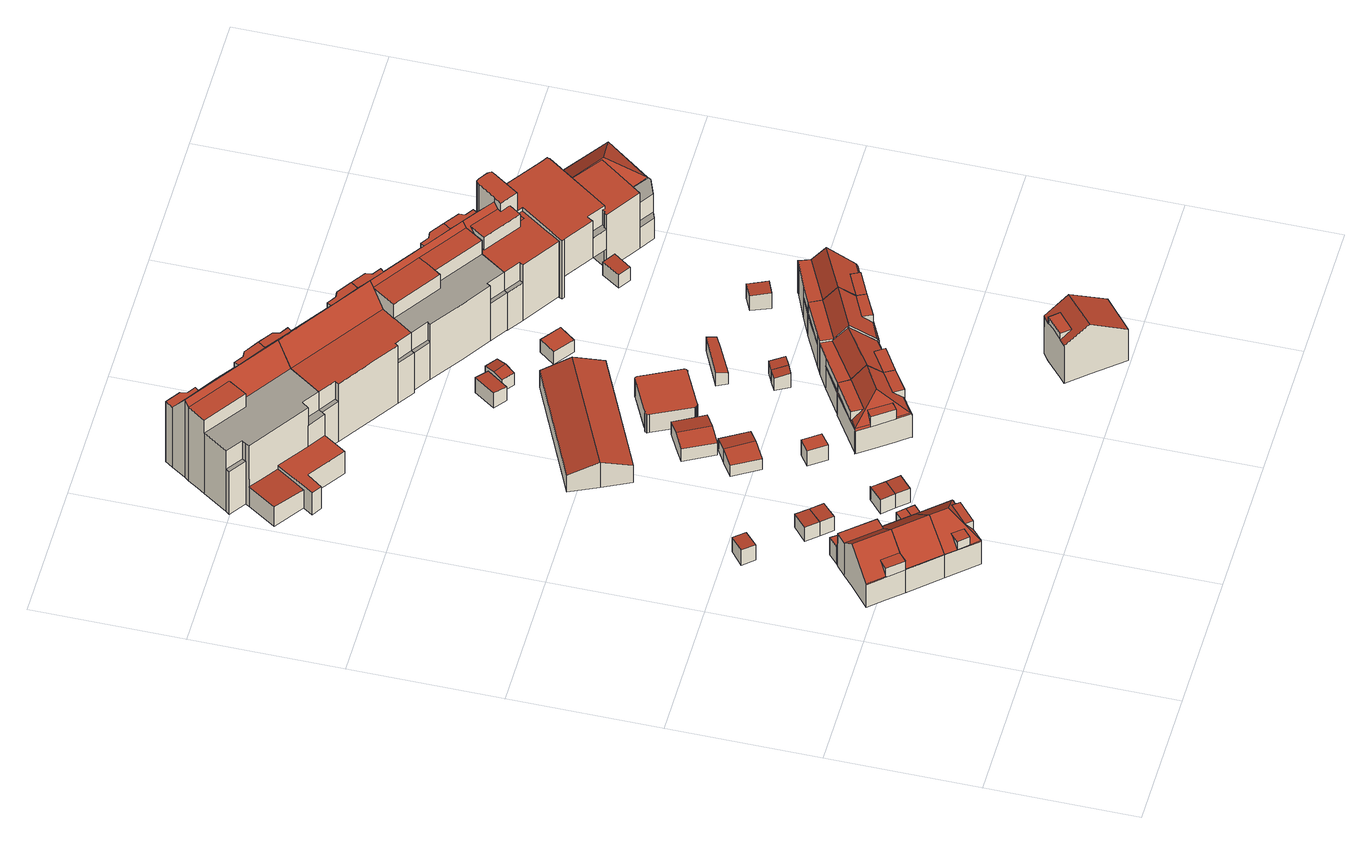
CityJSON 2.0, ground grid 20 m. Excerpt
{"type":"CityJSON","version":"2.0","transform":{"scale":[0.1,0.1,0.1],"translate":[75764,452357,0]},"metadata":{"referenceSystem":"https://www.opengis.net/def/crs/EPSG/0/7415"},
"CityObjects":{
"building1":{"type":"Building","attributes":{"Volume":264.76,"Dakoppervlakte":58.12,"Muuroppervlakte":160.35,"Vloeroppervlakte":44.89,"hoogte_Z_max_in_m_NAP":8.85,"GEB_DOEL":"woonfunctie","dateOfConstruction":"1925-01-01","measuredHeight":7.62},"geometry":[{"type":"Solid","lod":"2","boundaries":[[[[0,1,2,3,4,5,6,7,8,9,10,11,12,13,14,15,16]],[[17,18,19,20]],[[21,22,23,24]],[[25,26,27,28,29]],[[30,23,22,31,32,33]],[[18,17,34,35]],[[36,37,29,28,35,34]],[[36,38,39,37]],[[18,6,5,32,19]],[[19,32,31,20]],[[33,4,3,30]],[[3,2,23,30]],[[24,23,2,1]],[[1,0,21,24]],[[25,39,40,26]],[[38,12,11,10,40,39]],[[39,25,29,37]],[[26,40,10,9,8,28,27]],[[31,15,14,17,20]],[[4,33,32,5]],[[13,12,38,36,34,17,14]],[[16,15,31,22]],[[28,8,7,6,18,35]],[[21,0,16,22]]]],"semantics":{"surfaces":[{"type":"GroundSurface"},{"type":"RoofSurface"},{"type":"WallSurface"}],"values":[[0,1,1,1,1,1,1,1,2,2,2,2,2,2,2,2,2,2,2,2,2,2,2,2]]}}]},
"building2":{"type":"Building","attributes":{"Volume":251.32,"Dakoppervlakte":62.91,"Muuroppervlakte":142.31,"Vloeroppervlakte":44.67,"hoogte_Z_max_in_m_NAP":8.85,"GEB_DOEL":"woonfunctie","dateOfConstruction":"1925-01-01","measuredHeight":7.61},"geometry":[{"type":"Solid","lod":"2","boundaries":[[[[10,9,7,5,4,41,42,43,44,45,46,47,48]],[[49,50,35,51]],[[35,52,53,51]],[[54,53,52,40]],[[50,49,55,56,57,33]],[[56,55,58,59]],[[49,51,47,46,45,55]],[[41,57,56,42]],[[9,10,40,52,35,50,33,4,5,7]],[[40,10,48,54]],[[54,48,47,51,53]],[[59,43,42,56]],[[55,45,44,58]],[[59,58,44,43]],[[57,41,4,33]]]],"semantics":{"surfaces":[{"type":"GroundSurface"},{"type":"RoofSurface"},{"type":"WallSurface"}],"values":[[0,1,1,1,1,1,2,2,2,2,2,2,2,2,2]]}}]},
"building3":{"type":"Building","attributes":{"Volume":12.99,"Dakoppervlakte":5.06,"Muuroppervlakte":23.41,"Vloeroppervlakte":5.04,"hoogte_Z_max_in_m_NAP":3.91,"GEB_DOEL":"onbekend","dateOfConstruction":"1925-01-01","measuredHeight":2.68},"geometry":[{"type":"Solid","lod":"2","boundaries":[[[[60,61,62,63]],[[64,65,66,67]],[[63,62,65,64]],[[61,66,65,62]],[[60,67,66,61]],[[60,63,64,67]]]],"semantics":{"surfaces":[{"type":"GroundSurface"},{"type":"RoofSurface"},{"type":"WallSurface"}],"values":[[0,1,2,2,2,2]]}}]},
"building4":{"type":"Building","attributes":{"Volume":233,"Dakoppervlakte":58.05,"Muuroppervlakte":141.58,"Vloeroppervlakte":42.17,"hoogte_Z_max_in_m_NAP":8.85,"GEB_DOEL":"woonfunctie","dateOfConstruction":"1925-01-01","measuredHeight":7.61},"geometry":[{"type":"Solid","lod":"2","boundaries":[[[[44,68,69,70,71,72,73,74,48,47,46,45]],[[58,55,75,76]],[[77,78,79,80]],[[81,82,83,84]],[[85,86,87,88]],[[89,90,91,92,86,93]],[[94,90,89,84,83,85,88]],[[51,53,95,77,80,96,90,94]],[[90,96,95,53,54,91]],[[88,49,51,94]],[[75,55,49,88,87,97,98]],[[51,47,48,54,53]],[[54,48,74,91]],[[70,98,97,87,72,71]],[[70,69,75,98]],[[55,45,46,47,51,49]],[[75,69,68,76]],[[76,68,44,58]],[[55,58,44,45]],[[78,77,95]],[[78,95,96,79]],[[96,80,79]],[[82,81,93,86]],[[91,74,92]],[[86,92,74,73,72,87]],[[81,84,89,93]],[[83,82,86,85]]]],"semantics":{"surfaces":[{"type":"GroundSurface"},{"type":"RoofSurface"},{"type":"WallSurface"}],"values":[[0,1,1,1,1,1,1,1,1,1,1,2,2,2,2,2,2,2,2,2,2,2,2,2,2,2,2]]}}]},
"building5":{"type":"Building","attributes":{"Volume":12.87,"Dakoppervlakte":5.4,"Muuroppervlakte":22.43,"Vloeroppervlakte":5.38,"hoogte_Z_max_in_m_NAP":3.91,"GEB_DOEL":"onbekend","dateOfConstruction":"1925-01-01","measuredHeight":2.5},"geometry":[{"type":"Solid","lod":"2","boundaries":[[[[99,100,101,102]],[[103,104,105,106]],[[104,103,102,101]],[[100,105,104,101]],[[105,100,99,106]],[[99,102,103,106]]]],"semantics":{"surfaces":[{"type":"GroundSurface"},{"type":"RoofSurface"},{"type":"WallSurface"}],"values":[[0,1,2,2,2,2]]}}]},
"building6":{"type":"Building","attributes":{"Volume":12.84,"Dakoppervlakte":5.4,"Muuroppervlakte":22.38,"Vloeroppervlakte":5.39,"hoogte_Z_max_in_m_NAP":3.91,"GEB_DOEL":"onbekend","dateOfConstruction":"1925-01-01","measuredHeight":2.5},"geometry":[{"type":"Solid","lod":"2","boundaries":[[[[99,102,107,108]],[[106,109,110,103]],[[99,108,109,106]],[[108,107,110,109]],[[102,103,110,107]],[[99,106,103,102]]]],"semantics":{"surfaces":[{"type":"GroundSurface"},{"type":"RoofSurface"},{"type":"WallSurface"}],"values":[[0,1,2,2,2,2]]}}]},
"building7":{"type":"Building","attributes":{"Volume":13.18,"Dakoppervlakte":5.41,"Muuroppervlakte":22.87,"Vloeroppervlakte":5.39,"hoogte_Z_max_in_m_NAP":3.91,"GEB_DOEL":"onbekend","dateOfConstruction":"1925-01-01","measuredHeight":2.55},"geometry":[{"type":"Solid","lod":"2","boundaries":[[[[111,112,113,114,115]],[[116,117,118,119,120]],[[118,117,116,114,113,112]],[[111,119,118,112]],[[119,111,115,120]],[[114,116,120,115]]]],"semantics":{"surfaces":[{"type":"GroundSurface"},{"type":"RoofSurface"},{"type":"WallSurface"}],"values":[[0,1,2,2,2,2]]}}]},
"building8":{"type":"Building","attributes":{"Volume":13.19,"Dakoppervlakte":5.41,"Muuroppervlakte":22.89,"Vloeroppervlakte":5.39,"hoogte_Z_max_in_m_NAP":3.91,"GEB_DOEL":"onbekend","dateOfConstruction":"1925-01-01","measuredHeight":2.55},"geometry":[{"type":"Solid","lod":"2","boundaries":[[[[115,114,121,122]],[[123,116,120,124]],[[115,122,124,120]],[[122,121,123,124]],[[114,116,123,121]],[[115,120,116,114]]]],"semantics":{"surfaces":[{"type":"GroundSurface"},{"type":"RoofSurface"},{"type":"WallSurface"}],"values":[[0,1,2,2,2,2]]}}]},
"building9":{"type":"Building","attributes":{"Volume":43.26,"Dakoppervlakte":19.41,"Muuroppervlakte":37.76,"Vloeroppervlakte":18.95,"hoogte_Z_max_in_m_NAP":4.2,"GEB_DOEL":"onbekend","dateOfConstruction":"1925-01-01","measuredHeight":2.55},"geometry":[{"type":"Solid","lod":"2","boundaries":[[[[125,126,127,128,129,130]],[[131,132,133,134]],[[135,136,133,132]],[[129,128,131,134]],[[126,125,136,135]],[[130,133,136,125]],[[127,126,135,132,131,128]],[[129,134,133,130]]]],"semantics":{"surfaces":[{"type":"GroundSurface"},{"type":"RoofSurface"},{"type":"WallSurface"}],"values":[[0,1,1,2,2,2,2,2]]}}]},
"building10":{"type":"Building","attributes":{"Volume":13.91,"Dakoppervlakte":5.26,"Muuroppervlakte":24.53,"Vloeroppervlakte":5.26,"hoogte_Z_max_in_m_NAP":4.11,"GEB_DOEL":"onbekend","dateOfConstruction":"1925-01-01","measuredHeight":2.67},"geometry":[{"type":"Solid","lod":"2","boundaries":[[[[137,138,139,140]],[[141,142,143,144]],[[140,142,141,137]],[[140,139,143,142]],[[138,144,143,139]],[[138,137,141,144]]]],"semantics":{"surfaces":[{"type":"GroundSurface"},{"type":"RoofSurface"},{"type":"WallSurface"}],"values":[[0,1,2,2,2,2]]}}]},
"building11":{"type":"Building","attributes":{"Volume":2237.04,"Dakoppervlakte":188.25,"Muuroppervlakte":678.16,"Vloeroppervlakte":230.12,"hoogte_Z_max_in_m_NAP":14.93,"GEB_DOEL":"woonfunctie","dateOfConstruction":"1925-01-01","measuredHeight":13.97},"geometry":[{"type":"Solid","lod":"2","boundaries":[[[[145,146,147,148,149,150,151,152,153,154,155,156,157,158,159,160,161,162,163,164,165,166,167,168,169,170,171,172,173,174]],[[175,176,177,178]],[[179,180,181,182,183]],[[184,185,186,187,188,189,190,191,192,193,194]],[[195,196,197,198]],[[199,200,201,202,203,204]],[[205,206,207,208,209,210,211,212]],[[213,214,215,216]],[[217,218,219,220,221,222]],[[222,221,223,224,225,203,202,226,227]],[[226,195,198,188,187,227]],[[177,148,147,178]],[[178,147,146,175]],[[189,197,196,190]],[[198,197,189,188]],[[150,149,190,196,195,151]],[[204,225,157,156,199]],[[156,155,200,199]],[[200,155,154,201]],[[153,202,201,154]],[[164,227,187,165]],[[151,195,226,152]],[[187,186,181,166,165]],[[149,148,177,191,190]],[[193,175,146,145,214,194]],[[172,171,212,211]],[[169,206,205,170]],[[207,206,169,168]],[[145,174,215,214]],[[216,215,174,173]],[[173,172,211,210,209,213,216]],[[180,179,207,168,167]],[[167,166,181,180]],[[207,179,183,208]],[[194,214,213,209,208,183,184]],[[184,183,182,185]],[[186,185,182,181]],[[223,221,220]],[[163,162,228,217,222]],[[162,161,218,217,228]],[[163,222,227,164]],[[152,226,202,153]],[[157,225,224,223,159,158]],[[160,229,219,218,161]],[[159,223,220,219,229,160]],[[204,203,225]],[[176,192,191,177]],[[192,176,175,193]],[[212,171,170,205]]]],"semantics":{"surfaces":[{"type":"GroundSurface"},{"type":"OuterFloorSurface"},{"type":"RoofSurface"},{"type":"WallSurface"}],"values":[[0,1,1,1,2,2,2,2,2,2,2,3,3,3,3,3,3,3,3,3,3,3,3,3,3,3,3,3,3,3,3,3,3,3,3,3,3,3,3,3,3,3,3,3,3,3,3,3,3]]}}]},
"building12":{"type":"Building","attributes":{"Volume":54.34,"Dakoppervlakte":22.23,"Muuroppervlakte":43.99,"Vloeroppervlakte":21.36,"hoogte_Z_max_in_m_NAP":4.68,"GEB_DOEL":"onbekend","dateOfConstruction":"1925-01-01","measuredHeight":2.88},"geometry":[{"type":"Solid","lod":"2","boundaries":[[[[230,231,232,233,234,235]],[[236,237,238,239]],[[236,239,240,241]],[[241,240,230,235]],[[238,237,233,232]],[[231,239,238,232]],[[234,233,237,236,241,235]],[[231,230,240,239]]]],"semantics":{"surfaces":[{"type":"GroundSurface"},{"type":"RoofSurface"},{"type":"WallSurface"}],"values":[[0,1,1,2,2,2,2,2]]}}]},
"building13":{"type":"Building","attributes":{"Volume":557.13,"Dakoppervlakte":157.62,"Muuroppervlakte":169.24,"Vloeroppervlakte":147.29,"hoogte_Z_max_in_m_NAP":6.64,"GEB_DOEL":"bijeenkomstfunctie","dateOfConstruction":"1925-01-01","measuredHeight":4.57},"geometry":[{"type":"Solid","lod":"2","boundaries":[[[[242,243,244,245,246,247]],[[248,249,250,251]],[[251,250,252,253]],[[247,246,249,248]],[[244,243,253,252]],[[242,251,253,243]],[[249,246,245,244,252,250]],[[242,247,248,251]]]],"semantics":{"surfaces":[{"type":"GroundSurface"},{"type":"RoofSurface"},{"type":"WallSurface"}],"values":[[0,1,1,2,2,2,2,2]]}}]},
"building14":{"type":"Building","attributes":{"Volume":294.1,"Dakoppervlakte":65.39,"Muuroppervlakte":152.64,"Vloeroppervlakte":49.38,"hoogte_Z_max_in_m_NAP":9.13,"GEB_DOEL":"woonfunctie","dateOfConstruction":"1925-01-01","measuredHeight":7.68},"geometry":[{"type":"Solid","lod":"2","boundaries":[[[[254,255,256,257,258,259,260,261,262,263,264,265]],[[266,267,268,269]],[[270,271,272,273]],[[274,275,276,277]],[[278,279,275,274,280,281]],[[279,278,282,283,272,271]],[[284,282,285,286]],[[283,282,284,287,288,289,290]],[[268,285,282,278,281,291,269]],[[292,293,281,280,294,295]],[[296,291,281,293,297]],[[259,258,297,293]],[[254,265,288,287]],[[288,265,264,263,262,261,260,292,295,298,275,279,271,299,289]],[[259,293,292,260]],[[266,296,286,267]],[[258,257,256,255,254,287,284,286,296,297]],[[286,285,268,267]],[[299,271,270,289]],[[273,272,283,290]],[[270,273,290,289]],[[295,276,275,298]],[[280,274,277,294]],[[277,276,295,294]],[[266,269,291,296]]]],"semantics":{"surfaces":[{"type":"GroundSurface"},{"type":"RoofSurface"},{"type":"WallSurface"}],"values":[[0,1,1,1,1,1,1,1,1,1,1,2,2,2,2,2,2,2,2,2,2,2,2,2,2]]}}]},
"building15":{"type":"Building","attributes":{"Volume":137.24,"Dakoppervlakte":42.52,"Muuroppervlakte":82.1,"Vloeroppervlakte":42.52,"hoogte_Z_max_in_m_NAP":5.25,"GEB_DOEL":"overige gebruiksfunctie","dateOfConstruction":"2013-01-01","measuredHeight":3.23},"geometry":[{"type":"Solid","lod":"2","boundaries":[[[[300,301,302,303,304,305,306,307,308,309,310,311,312,313,314,315,316,317,318,319,320,321,322,323,324,325,326,327]],[[328,329,330,331,332,333,334,335,336,337,338,339,340,341,342,343,344,345,346,347,348,349,350,351,352,353,354,355]],[[309,308,354,353]],[[307,355,354,308]],[[328,355,307,306]],[[306,305,329,328]],[[330,329,305,304]],[[331,330,304,303]],[[333,332,331,303,302,301]],[[334,333,301,300]],[[327,326,336,335]],[[326,325,337,336]],[[325,324,338,337]],[[324,323,339,338]],[[323,322,340,339]],[[322,321,341,340]],[[342,341,321,320]],[[320,319,343,342]],[[344,343,319,318]],[[345,344,318,317]],[[345,317,316,315,347,346]],[[348,347,315,314]],[[313,349,348,314]],[[349,313,312,350]],[[311,351,350,312]],[[311,310,352,351]],[[353,352,310,309]],[[300,327,335,334]]]],"semantics":{"surfaces":[{"type":"GroundSurface"},{"type":"RoofSurface"},{"type":"WallSurface"}],"values":[[0,1,2,2,2,2,2,2,2,2,2,2,2,2,2,2,2,2,2,2,2,2,2,2,2,2,2,2]]}}]},
"building16":{"type":"Building","attributes":{"Volume":302.06,"Dakoppervlakte":63.61,"Muuroppervlakte":159.78,"Vloeroppervlakte":50.07,"hoogte_Z_max_in_m_NAP":9.13,"GEB_DOEL":"woonfunctie","dateOfConstruction":"1925-01-01","measuredHeight":7.55},"geometry":[{"type":"Solid","lod":"2","boundaries":[[[[356,357,358,359,360,361,362,363,364,365,366,367,368,369]],[[370,371,271,270]],[[276,275,372,373,374]],[[375,372,275,279]],[[375,279,271,371,376,377]],[[376,378,289,288,379,377]],[[380,292,295]],[[369,368,379,288]],[[270,271,299,289]],[[298,295,292,361,360,359,358,357,356,369,288,289,299,271,279,275]],[[376,371,370,378]],[[372,381,373]],[[373,381,364,363,362,380,374]],[[298,275,276,295]],[[292,380,362,361]],[[367,366,365,364,381,372,375,377,379,368]],[[276,374,380,295]],[[289,378,370,270]]]],"semantics":{"surfaces":[{"type":"GroundSurface"},{"type":"RoofSurface"},{"type":"WallSurface"}],"values":[[0,1,1,1,1,1,1,2,2,2,2,2,2,2,2,2,2,2]]}}]},
"building17":{"type":"Building","attributes":{"Volume":17.96,"Dakoppervlakte":7.08,"Muuroppervlakte":28.02,"Vloeroppervlakte":12.05,"hoogte_Z_max_in_m_NAP":4.51,"GEB_DOEL":"onbekend","dateOfConstruction":"1925-01-01","measuredHeight":2.74},"geometry":[{"type":"Solid","lod":"2","boundaries":[[[[382,383,384,385]],[[386,387,388,389]],[[382,385,387,386]],[[385,384,388,387]],[[383,389,388,384]],[[383,382,386,389]]]],"semantics":{"surfaces":[{"type":"GroundSurface"},{"type":"RoofSurface"},{"type":"WallSurface"}],"values":[[0,1,2,2,2,2]]}}]},
"building18":{"type":"Building","attributes":{"Volume":7.11,"Dakoppervlakte":3.01,"Muuroppervlakte":16.81,"Vloeroppervlakte":2.98,"hoogte_Z_max_in_m_NAP":4.28,"GEB_DOEL":"onbekend","dateOfConstruction":"1925-01-01","measuredHeight":2.51},"geometry":[{"type":"Solid","lod":"2","boundaries":[[[[390,391,392,393]],[[394,395,396,397]],[[390,393,395,394]],[[396,395,393,392]],[[391,397,396,392]],[[397,391,390,394]]]],"semantics":{"surfaces":[{"type":"GroundSurface"},{"type":"RoofSurface"},{"type":"WallSurface"}],"values":[[0,1,2,2,2,2]]}}]},
"building19":{"type":"Building","attributes":{"Volume":1835.1,"Dakoppervlakte":217.33,"Muuroppervlakte":561.32,"Vloeroppervlakte":169.09,"hoogte_Z_max_in_m_NAP":14.93,"GEB_DOEL":"woonfunctie","dateOfConstruction":"1925-01-01","measuredHeight":13.43},"geometry":[{"type":"Solid","lod":"2","boundaries":[[[[398,399,400,401,402,403,404,405,406,407,408,409,410,411,412,413,414,415,416,417,418,419]],[[420,421,422,423]],[[181,180,424,425]],[[426,427,428,429,430,431]],[[217,222,432,433,434,435]],[[429,428,436,437,432,222,227,438]],[[439,440,441,442,443,187,186,444,445,446]],[[227,187,443,438]],[[187,227,406,405,404,181,186]],[[424,402,401,400,399,423,440,439,446,445]],[[421,419,418,417,416,415,447,429,438,443,442]],[[448,413,412,411,410,449,437,436]],[[227,222,228,408,407,406]],[[399,398,420,423]],[[421,420,398,419]],[[421,442,441,422]],[[404,403,180,181]],[[403,402,424,180]],[[444,186,181,425]],[[444,425,424,445]],[[429,447,430]],[[415,414,450,431,430,447]],[[413,448,426,431,450,414]],[[436,427,426,448]],[[427,436,428]],[[434,433,437,449]],[[217,228,222]],[[432,437,433]],[[434,449,410,409,451,435]],[[408,228,217,435,451,409]],[[440,423,422,441]]]],"semantics":{"surfaces":[{"type":"GroundSurface"},{"type":"OuterFloorSurface"},{"type":"RoofSurface"},{"type":"WallSurface"}],"values":[[0,1,1,2,2,2,2,2,3,3,3,3,3,3,3,3,3,3,3,3,3,3,3,3,3,3,3,3,3,3,3]]}}]},
"building20":{"type":"Building","attributes":{"Volume":7.25,"Dakoppervlakte":3.24,"Muuroppervlakte":16.43,"Vloeroppervlakte":3.21,"hoogte_Z_max_in_m_NAP":4.28,"GEB_DOEL":"onbekend","dateOfConstruction":"1925-01-01","measuredHeight":2.39},"geometry":[{"type":"Solid","lod":"2","boundaries":[[[[452,453,454,455]],[[456,394,397,457]],[[394,454,453,397]],[[457,397,453,452]],[[457,452,455,456]],[[454,394,456,455]]]],"semantics":{"surfaces":[{"type":"GroundSurface"},{"type":"RoofSurface"},{"type":"WallSurface"}],"values":[[0,1,2,2,2,2]]}}]},
"building21":{"type":"Building","attributes":{"Volume":13.49,"Dakoppervlakte":6.02,"Muuroppervlakte":22.44,"Vloeroppervlakte":5.9,"hoogte_Z_max_in_m_NAP":4.47,"GEB_DOEL":"onbekend","dateOfConstruction":"1925-01-01","measuredHeight":2.44},"geometry":[{"type":"Solid","lod":"2","boundaries":[[[[458,459,460,461,462,463]],[[464,465,466,467]],[[468,467,466,469]],[[468,469,459,458]],[[462,461,465,464]],[[460,466,465,461]],[[464,467,468,458,463,462]],[[460,459,469,466]]]],"semantics":{"surfaces":[{"type":"GroundSurface"},{"type":"RoofSurface"},{"type":"WallSurface"}],"values":[[0,1,1,2,2,2,2,2]]}}]},
"building22":{"type":"Building","attributes":{"Volume":20.03,"Dakoppervlakte":9.29,"Muuroppervlakte":33.22,"Vloeroppervlakte":12.84,"hoogte_Z_max_in_m_NAP":4.21,"GEB_DOEL":"onbekend","dateOfConstruction":"1925-01-01","measuredHeight":2.43},"geometry":[{"type":"Solid","lod":"2","boundaries":[[[[470,471,472,473,474]],[[475,476,477,478,479]],[[471,470,477,476]],[[470,474,478,477]],[[479,478,474,473]],[[472,475,479,473]],[[475,472,471,476]]]],"semantics":{"surfaces":[{"type":"GroundSurface"},{"type":"RoofSurface"},{"type":"WallSurface"}],"values":[[0,1,2,2,2,2,2]]}}]},
"building23":{"type":"Building","attributes":{"Volume":363.7,"Dakoppervlakte":56.95,"Muuroppervlakte":202.07,"Vloeroppervlakte":48.58,"hoogte_Z_max_in_m_NAP":10.34,"GEB_DOEL":"woonfunctie","dateOfConstruction":"1982-01-01","measuredHeight":8.91},"geometry":[{"type":"Solid","lod":"2","boundaries":[[[[480,481,482,483,484,485,486,487,488]],[[489,490,491,492]],[[493,494,495,491,490,496,497,498,499]],[[498,500,501,499]],[[494,493,484,483,482,481,480,497,496,502,495]],[[501,500,487,486]],[[500,498,497,480,488,487]],[[485,484,493,499,501,486]],[[489,496,490]],[[492,491,495]],[[492,495,502,496,489]]]],"semantics":{"surfaces":[{"type":"GroundSurface"},{"type":"RoofSurface"},{"type":"WallSurface"}],"values":[[0,1,1,1,2,2,2,2,2,2,2]]}}]},
"building24":{"type":"Building","attributes":{"Volume":303.3,"Dakoppervlakte":62.84,"Muuroppervlakte":161.65,"Vloeroppervlakte":49.15,"hoogte_Z_max_in_m_NAP":9.37,"GEB_DOEL":"woonfunctie","dateOfConstruction":"1925-01-01","measuredHeight":7.7},"geometry":[{"type":"Solid","lod":"2","boundaries":[[[[503,504,505,506,507,508,509,510,511,512,513,514,515,516]],[[517,518,519]],[[520,521,522,523]],[[524,522,521,525,526,527]],[[527,528,529,530,524]],[[531,532,526,525]],[[532,531,533,534,535,536]],[[528,527,526,510,509,508]],[[528,508,507,529]],[[514,513,535,534,518]],[[510,526,532,536,512,511]],[[516,515,517,519]],[[514,518,517,515]],[[534,533,519,518]],[[520,530,521]],[[521,530,529,507,506,505,504,503,516,519,533,531,525]],[[522,524,523]],[[524,530,520,523]],[[535,513,512,536]]]],"semantics":{"surfaces":[{"type":"GroundSurface"},{"type":"RoofSurface"},{"type":"WallSurface"}],"values":[[0,1,1,1,1,1,1,2,2,2,2,2,2,2,2,2,2,2,2]]}}]},
"building25":{"type":"Building","attributes":{"Volume":18.78,"Dakoppervlakte":8.38,"Muuroppervlakte":26.08,"Vloeroppervlakte":8.38,"hoogte_Z_max_in_m_NAP":4.09,"GEB_DOEL":"onbekend","dateOfConstruction":"1925-01-01","measuredHeight":2.24},"geometry":[{"type":"Solid","lod":"2","boundaries":[[[[537,538,539,540]],[[541,542,543,544]],[[542,541,540,539]],[[539,538,543,542]],[[537,544,543,538]],[[537,540,541,544]]]],"semantics":{"surfaces":[{"type":"GroundSurface"},{"type":"RoofSurface"},{"type":"WallSurface"}],"values":[[0,1,2,2,2,2]]}}]},
"building26":{"type":"Building","attributes":{"Volume":1851.82,"Dakoppervlakte":138.85,"Muuroppervlakte":589.18,"Vloeroppervlakte":169.55,"hoogte_Z_max_in_m_NAP":14.93,"GEB_DOEL":"winkelfunctie,woonfunctie - woonfunctie","dateOfConstruction":"1925-01-01","measuredHeight":12.97},"geometry":[{"type":"Solid","lod":"2","boundaries":[[[[545,546,547,548,549,550,551,552,553,554,555,556,557,558,559,560,561,562,563,564,565,566,567]],[[568,569,570,571,572,573,574,442,575,576,577]],[[578,579,421,420]],[[580,581,582,583]],[[584,585,586,587,430,429]],[[588,589,590,591,592,593]],[[429,438,594,590,589,595,596,584]],[[597,598,599,600]],[[594,438,601,597,600]],[[602,597,601,603]],[[438,566,565,601]],[[600,599,571,556,555,554,553,552,604,590,594]],[[605,586,585,596]],[[586,605,547,546,606,587]],[[545,447,430,587,606,546]],[[429,430,447]],[[438,429,447,545,567,566]],[[584,596,585]],[[590,604,591]],[[591,604,552,551,607,592]],[[588,593,608,595]],[[548,547,605,596,595,608,550,549]],[[595,589,588]],[[563,421,442,574,564]],[[576,578,561,560,559,581,568,577]],[[571,570,583,557,556]],[[563,562,420,421]],[[562,561,578,420]],[[579,575,442,421]],[[575,579,578,576]],[[581,559,558,582]],[[557,583,582,558]],[[568,581,580,569]],[[570,569,580,583]],[[603,601,565,564,574]],[[573,602,603,574]],[[571,599,598,572]],[[602,573,572,598,597]],[[593,592,607,551,550,608]]]],"semantics":{"surfaces":[{"type":"GroundSurface"},{"type":"OuterFloorSurface"},{"type":"RoofSurface"},{"type":"WallSurface"}],"values":[[0,1,1,1,2,2,2,2,2,2,3,3,3,3,3,3,3,3,3,3,3,3,3,3,3,3,3,3,3,3,3,3,3,3,3,3,3,3,3]]}}]},
"building27":{"type":"Building","attributes":{"Volume":305.11,"Dakoppervlakte":63.74,"Muuroppervlakte":161.07,"Vloeroppervlakte":50,"hoogte_Z_max_in_m_NAP":9.37,"GEB_DOEL":"woonfunctie","dateOfConstruction":"1925-01-01","measuredHeight":7.61},"geometry":[{"type":"Solid","lod":"2","boundaries":[[[[609,610,611,612,613,614,615,616,617,618,619,620,621,622]],[[517,519,623]],[[521,520,624,625]],[[525,521,625,626,627,628]],[[530,529,629,627,626]],[[525,628,630,531]],[[630,631,632,633,533,531]],[[611,631,630,628,613,612]],[[611,610,632,631]],[[632,610,609,623,633]],[[628,627,629,615,614,613]],[[622,517,623,609]],[[517,622,621,519]],[[519,533,633,623]],[[521,530,520]],[[531,533,519,621,620,619,618,617,616,529,530,521,525]],[[626,625,624]],[[624,520,530,626]],[[529,616,615,629]]]],"semantics":{"surfaces":[{"type":"GroundSurface"},{"type":"RoofSurface"},{"type":"WallSurface"}],"values":[[0,1,1,1,1,1,1,2,2,2,2,2,2,2,2,2,2,2,2]]}}]},
"building28":{"type":"Building","attributes":{"Volume":15.2,"Dakoppervlakte":5.77,"Muuroppervlakte":25.55,"Vloeroppervlakte":5.76,"hoogte_Z_max_in_m_NAP":4.65,"GEB_DOEL":"onbekend","dateOfConstruction":"1925-01-01","measuredHeight":2.74},"geometry":[{"type":"Solid","lod":"2","boundaries":[[[[634,635,636,637,638]],[[639,640,641,642,643]],[[641,637,636,642]],[[643,642,636,635]],[[635,634,639,643]],[[639,634,638,637,641,640]]]],"semantics":{"surfaces":[{"type":"GroundSurface"},{"type":"RoofSurface"},{"type":"WallSurface"}],"values":[[0,1,2,2,2,2]]}}]},
"building29":{"type":"Building","attributes":{"Volume":12.83,"Dakoppervlakte":5.54,"Muuroppervlakte":22.28,"Vloeroppervlakte":5.54,"hoogte_Z_max_in_m_NAP":4.18,"GEB_DOEL":"onbekend","dateOfConstruction":"1925-01-01","measuredHeight":2.34},"geometry":[{"type":"Solid","lod":"2","boundaries":[[[[644,645,646,647]],[[648,649,650,651]],[[647,646,649,648]],[[650,649,646,645]],[[644,651,650,645]],[[644,647,648,651]]]],"semantics":{"surfaces":[{"type":"GroundSurface"},{"type":"RoofSurface"},{"type":"WallSurface"}],"values":[[0,1,2,2,2,2]]}}]},
"building30":{"type":"Building","attributes":{"Volume":2541.68,"Dakoppervlakte":313.39,"Muuroppervlakte":812.77,"Vloeroppervlakte":206.39,"hoogte_Z_max_in_m_NAP":15.66,"GEB_DOEL":"winkelfunctie - woonfunctie","dateOfConstruction":"1925-01-01","measuredHeight":13.78},"geometry":[{"type":"Solid","lod":"2","boundaries":[[[[652,653,654,655,656,657,658,659,660,661,662,663,664,665,666,667,668,669,670,671,672,673,674,675,676,677]],[[678,679,680,681,682,683,684,685,686,687,688,689,690,691,692,693,694,695,696,697,698,699,700,701]],[[702,703,704,705,706,707,708,709,710,711,712,713,714,715,716,717,718,719,720]],[[721,722,723,724,725,726]],[[727,728,729,730,731,732]],[[733,734,735,736]],[[583,582,737,738]],[[739,740,741,742,743,744,745,746,747,748,749,750,751,752,753,754]],[[755,756,757,758,759,760,761,762]],[[757,763,764,765,766,758]],[[767,766,765,768]],[[764,731,769,770,768]],[[764,768,765]],[[771,772,591,590,773,774]],[[594,775,776,777,773,590]],[[775,594,778,779,780,781]],[[782,783,784,785,781,780]],[[786,787,788,789,790,791,792,793,794,795]],[[796,797,798,799]],[[800,797,796,801]],[[802,803,804,801,796,799,805,806,779,778,571,570,807]],[[717,740,739,718]],[[667,666,741,740,717]],[[741,666,665,742]],[[801,804,744,743,800]],[[745,744,804,803,808,672,671,746]],[[747,746,671,670,714]],[[714,713,721,748,747]],[[753,752,767,695,694]],[[753,694,693,754]],[[739,754,693,692,718]],[[755,722,712,679,678,733,756]],[[712,722,721,713]],[[761,760,725,724]],[[761,724,723,762]],[[762,723,722,755]],[[695,767,768,696]],[[769,698,697,770]],[[768,770,697,696]],[[700,699,729,728,735]],[[699,698,769,730,729]],[[733,678,701,734]],[[735,734,701,700]],[[727,736,735,728]],[[764,763,732,731]],[[730,769,731]],[[757,756,733,736,727,732,763]],[[748,721,726,749]],[[749,726,725,760,759,751,750]],[[751,759,758,766,767,752]],[[673,803,802,737,674]],[[673,672,808,803]],[[676,675,582,583]],[[675,674,737,582]],[[807,570,583,738]],[[807,738,737,802]],[[655,654,653,594,590,604]],[[809,771,774,777]],[[771,809,657,656,810,772]],[[591,772,810,656,655,604]],[[590,591,604]],[[776,659,658,657,809,777]],[[774,773,777]],[[792,664,663,793]],[[663,662,794,793]],[[662,661,795,794]],[[795,661,660,786]],[[787,786,660,659,776]],[[665,664,792,791,742]],[[798,797,800,743,790,789,785,784]],[[787,776,775,788]],[[785,789,788,775,781]],[[652,677,676,583,570,571,778]],[[783,782,806,805]],[[798,784,783,805,799]],[[780,779,806,782]],[[791,790,743,742]],[[719,718,692,691]],[[717,716,668,667]],[[669,668,716,715]],[[715,714,670,669]],[[680,679,712,711]],[[711,710,681,680]],[[710,709,682,681]],[[683,682,709,708]],[[708,707,684,683]],[[707,706,685,684]],[[706,705,686,685]],[[687,686,705,704]],[[704,703,688,687]],[[703,702,689,688]],[[702,720,690,689]],[[719,691,690,720]],[[594,653,652,778]]]],"semantics":{"surfaces":[{"type":"GroundSurface"},{"type":"OuterCeilingSurface"},{"type":"OuterFloorSurface"},{"type":"RoofSurface"},{"type":"WallSurface"}],"values":[[0,0,1,2,2,2,2,3,3,3,3,3,3,3,3,3,3,3,3,3,3,4,4,4,4,4,4,4,4,4,4,4,4,4,4,4,4,4,4,4,4,4,4,4,4,4,4,4,4,4,4,4,4,4,4,4,4,4,4,4,4,4,4,4,4,4,4,4,4,4,4,4,4,4,4,4,4,4,4,4,4,4,4,4,4,4,4,4,4,4,4,4,4,4]]}}]}
},
"vertices":[
[129,276,12],[137,266,12],[124,255,12],[123,254,12],[151,223,12],[148,221,12],[135,210,12],[119,196,12],[102,181,12],[91,171,12],[90,171,12],[73,191,12],[55,211,12],[84,236,12],[100,250,12],[113,262,12],[116,264,12],[100,250,70],[135,210,70],[148,221,70],[113,262,70],[129,276,42],[116,264,42],[124,255,42],[137,266,42],[73,191,68],[90,171,68],[91,171,68],[102,181,68],[85,201,68],[123,254,45],[113,262,53],[148,221,53],[151,223,45],[84,236,88],[119,196,88],[55,211,54],[73,191,54],[55,211,52],[73,191,52],[90,171,53],
[176,194,12],[177,195,12],[190,208,12],[199,198,12],[185,185,12],[182,182,12],[154,157,12],[126,131,12],[182,182,54],[148,221,54],[154,157,88],[91,171,54],[126,131,54],[126,131,53],[185,185,42],[177,195,42],[176,194,44],[199,198,42],[190,208,42],
[98,361,12],[85,376,12],[105,392,12],[117,378,12],[117,378,37],[105,392,37],[85,376,39],[98,361,39],
[207,189,12],[193,176,12],[191,174,12],[192,172,12],[217,143,12],[201,130,12],[159,93,12],[193,176,42],[207,189,42],[149,128,68],[137,118,68],[149,105,68],[160,115,68],[175,107,69],[201,130,69],[194,139,69],[167,116,69],[201,130,54],[201,130,52],[217,143,52],[216,144,54],[175,107,54],[159,93,54],[159,93,53],[159,93,52],[175,107,53],[171,137,88],[137,118,54],[149,105,54],[192,172,51],[191,174,51],
[154,295,14],[141,310,14],[161,328,14],[174,313,14],[174,313,37],[161,328,37],[141,310,39],[154,295,39],
[187,298,14],[167,280,14],[167,280,39],[187,298,37],
[208,232,14],[228,250,14],[228,249,14],[241,234,14],[222,217,14],[241,234,37],[228,249,37],[228,250,37],[208,232,39],[222,217,39],
[255,219,14],[235,202,14],[255,219,37],[235,202,39],
[260,449,17],[281,414,17],[263,403,17],[241,389,17],[220,424,17],[240,437,17],[241,389,36],[263,403,42],[240,437,42],[220,424,37],[281,414,37],[260,449,37],
[279,350,14],[295,328,14],[279,316,14],[263,338,14],[279,350,41],[263,338,41],[279,316,41],[295,328,41],
[34,981,10],[37,986,10],[15,1001,10],[19,1006,10],[41,1039,10],[48,1049,10],[57,1063,10],[61,1068,10],[74,1088,10],[81,1098,10],[100,1085,10],[102,1076,10],[113,1069,10],[140,1051,10],[165,1033,10],[177,1025,10],[185,1026,10],[205,1013,10],[198,1003,10],[185,983,10],[171,964,10],[142,921,10],[139,916,10],[136,912,10],[116,882,10],[67,916,10],[52,895,10],[39,903,10],[48,916,10],[9,943,10],[37,986,86],[40,991,86],[19,1006,86],[15,1001,86],[136,912,86],[139,916,86],[142,921,86],[120,936,86],[113,927,86],[113,927,118],[120,936,118],[142,921,118],[171,964,118],[102,1011,118],[96,1001,118],[41,1039,118],[19,1006,118],[40,991,118],[37,986,118],[34,981,118],[57,1063,141],[41,1039,141],[96,1001,141],[112,1026,141],[102,1076,117],[100,1085,117],[81,1098,117],[74,1088,117],[109,1064,117],[113,1069,117],[67,916,49],[116,882,49],[136,912,49],[113,927,49],[73,955,49],[48,916,49],[39,903,49],[52,895,49],[73,955,43],[34,981,45],[9,943,45],[48,916,42],[205,1013,117],[185,1026,117],[177,1025,117],[165,1033,117],[162,1027,117],[198,1003,117],[165,1033,108],[140,1051,108],[113,1069,108],[61,1068,149],[185,983,149],[205,1013,100],[177,1025,108],
[292,471,18],[269,459,18],[250,448,18],[229,488,18],[248,499,18],[270,511,18],[248,499,47],[229,488,40],[250,448,40],[269,459,47],[292,471,40],[270,511,40],
[160,572,21],[143,610,21],[304,685,21],[321,648,21],[339,611,21],[178,535,21],[178,535,51],[339,611,51],[321,648,66],[160,572,66],[304,685,50],[143,610,50],
[341,226,14],[341,227,14],[329,243,14],[309,270,14],[297,287,14],[298,287,14],[354,324,14],[354,323,14],[363,309,14],[374,292,14],[386,274,14],[394,261,14],[309,270,72],[329,243,72],[338,250,72],[319,277,72],[394,261,70],[386,274,70],[357,255,70],[365,242,70],[320,282,72],[363,309,72],[354,323,72],[311,296,72],[339,270,91],[374,292,91],[312,295,57],[299,287,57],[341,228,57],[364,243,57],[341,227,55],[329,244,57],[329,243,55],[341,226,54],[394,261,53],[394,261,54],[365,242,54],[310,271,57],[354,324,54],[298,287,55],[311,296,56],[354,323,56],[309,270,54],[297,287,54],[354,323,57],[394,262,57],
[265,543,20],[267,543,20],[273,546,20],[317,568,20],[318,569,20],[320,569,20],[320,568,20],[321,568,20],[322,567,20],[348,515,20],[348,514,20],[348,513,20],[348,512,20],[347,511,20],[347,510,20],[346,510,20],[300,487,20],[294,484,20],[293,484,20],[292,484,20],[291,485,20],[290,485,20],[289,486,20],[264,537,20],[263,539,20],[263,540,20],[264,541,20],[264,542,20],[320,568,52],[320,569,52],[318,569,52],[317,568,52],[273,546,52],[267,543,52],[265,543,52],[264,542,52],[264,541,52],[263,540,52],[263,539,52],[264,537,52],[289,486,52],[290,485,52],[291,485,52],[292,484,52],[293,484,52],[294,484,52],[300,487,52],[346,510,52],[347,510,52],[347,511,52],[348,512,52],[348,513,52],[348,514,52],[348,515,52],[322,567,52],[321,568,52],
[394,262,16],[386,274,16],[374,292,16],[363,309,16],[354,323,16],[354,324,16],[392,348,16],[410,359,16],[413,361,16],[420,347,16],[430,329,16],[447,297,16],[448,295,16],[394,261,16],[426,281,70],[417,294,70],[420,347,72],[413,361,72],[392,348,72],[430,329,91],[425,282,57],[447,297,57],[426,281,54],[448,295,52],[392,348,56],[413,361,57],
[259,731,18],[278,759,18],[295,747,18],[275,719,18],[259,731,45],[275,719,42],[295,747,42],[278,759,45],
[384,414,18],[394,395,18],[381,389,18],[371,407,18],[384,414,40],[371,407,40],[381,389,43],[394,395,43],
[262,832,15],[240,847,15],[206,870,15],[200,874,15],[161,901,15],[139,916,15],[142,921,15],[171,964,15],[185,983,15],[198,1003,15],[205,1013,15],[224,1000,15],[226,991,15],[237,984,15],[289,948,15],[301,940,15],[309,941,15],[329,928,15],[322,918,15],[308,899,15],[295,879,15],[265,836,15],[262,832,86],[265,836,86],[243,851,86],[240,847,86],[161,901,86],[164,906,86],[301,940,117],[289,948,117],[286,942,117],[322,918,117],[329,928,117],[309,941,117],[233,979,117],[237,984,117],[226,991,117],[224,1000,117],[289,948,108],[237,984,108],[308,899,149],[206,870,118],[240,847,118],[243,851,118],[265,836,118],[295,879,118],[164,906,118],[161,901,118],[200,874,118],[329,928,100],[301,940,108],[226,991,108],[309,941,100],[224,1000,100],
[407,402,19],[394,395,19],[384,414,19],[397,421,19],[397,421,40],[407,402,43],
[303,753,20],[318,742,20],[309,729,20],[300,716,20],[285,727,20],[293,739,20],[285,727,42],[300,716,42],[309,729,45],[293,739,45],[303,753,41],[318,742,41],
[361,478,18],[415,504,18],[421,492,18],[407,484,18],[368,464,18],[421,492,39],[415,504,42],[361,478,42],[368,464,38],[407,484,38],
[473,69,14],[482,76,14],[505,97,14],[510,101,14],[516,105,14],[538,80,14],[573,40,14],[530,3,14],[496,43,14],[482,76,92],[492,64,92],[516,85,92],[505,97,92],[516,105,81],[510,101,81],[505,97,81],[482,76,81],[473,69,81],[496,43,103],[538,80,103],[530,3,69],[573,40,69],[502,93,81],
[480,374,17],[489,357,17],[499,337,17],[505,325,17],[505,323,17],[448,295,17],[447,297,17],[430,328,17],[421,345,17],[413,361,17],[414,361,17],[423,366,17],[472,391,17],[472,390,17],[472,391,54],[423,366,56],[472,390,55],[505,325,73],[499,337,73],[467,322,73],[473,309,73],[473,309,60],[489,357,94],[430,328,94],[447,297,60],[448,295,56],[505,323,56],[505,325,60],[480,374,75],[421,345,75],[472,390,75],[423,366,75],[414,361,75],[413,361,75],
[372,659,19],[346,678,19],[362,699,19],[388,680,19],[388,680,41],[362,699,41],[346,678,41],[372,659,41],
[329,928,20],[348,915,20],[349,906,20],[360,899,20],[413,862,20],[424,855,20],[433,856,20],[452,843,20],[445,833,20],[432,814,20],[429,809,20],[413,785,20],[390,751,20],[387,747,20],[364,762,20],[324,789,20],[284,817,20],[262,832,20],[265,836,20],[283,863,20],[305,894,20],[308,899,20],[322,918,20],[364,762,118],[367,767,118],[390,751,118],[413,785,118],[351,828,118],[345,820,118],[283,863,118],[287,821,118],[284,817,118],[324,789,118],[284,817,86],[287,821,86],[367,767,86],[364,762,86],[387,747,86],[390,751,86],[356,894,117],[360,899,117],[349,906,117],[348,915,117],[413,862,117],[410,857,117],[445,833,117],[452,843,117],[433,856,117],[424,855,117],[432,814,149],[413,862,109],[360,899,108],[367,852,142],[351,828,142],[413,785,142],[429,809,142],[305,894,142],[345,820,143],[283,863,143],[452,843,101],[349,906,108],[348,915,100],[433,856,101],[424,855,109],
[496,402,18],[533,418,18],[536,420,18],[542,404,18],[549,387,18],[562,353,18],[563,351,18],[505,323,18],[505,325,18],[499,337,18],[489,357,18],[480,374,18],[472,390,18],[472,391,18],[496,402,55],[538,341,73],[532,353,73],[538,341,60],[562,353,60],[549,387,94],[563,351,56],[542,404,75],[536,420,75],[533,418,75],[496,402,75],
[511,478,19],[521,452,19],[502,444,19],[492,469,19],[509,477,19],[511,478,44],[509,477,44],[492,469,45],[502,444,46],[521,452,46],
[505,622,18],[490,633,18],[506,657,18],[522,646,18],[522,646,42],[506,657,41],[490,633,41],[505,622,42],
[419,794,19],[432,814,19],[445,833,19],[452,843,19],[472,829,19],[472,821,19],[483,814,19],[490,809,19],[494,812,19],[498,811,19],[510,803,19],[512,801,19],[513,798,19],[512,796,19],[511,795,19],[518,790,19],[509,776,19],[513,774,19],[457,693,19],[454,695,19],[456,699,19],[457,699,19],[408,732,19],[387,747,19],[390,751,19],[413,785,19],[559,624,19],[514,654,19],[516,658,19],[518,657,19],[537,685,19],[535,686,19],[538,689,19],[539,688,19],[553,709,19],[552,710,19],[554,713,19],[556,712,19],[578,744,19],[572,748,19],[574,751,19],[582,746,19],[581,744,19],[581,743,19],[659,689,19],[661,688,19],[614,627,19],[612,624,19],[589,615,19],[579,611,19],[556,712,57],[554,713,57],[552,710,57],[553,709,57],[539,688,57],[538,689,57],[535,686,57],[537,685,57],[518,657,57],[516,658,57],[514,654,57],[495,667,57],[457,693,57],[513,774,57],[509,776,57],[518,790,57],[574,751,57],[572,748,57],[578,744,57],[495,667,92],[514,654,92],[516,658,92],[518,657,92],[520,661,92],[500,675,92],[565,631,87],[589,615,87],[612,624,87],[614,627,87],[613,628,87],[579,652,87],[559,624,55],[579,611,55],[589,615,55],[565,631,55],[408,732,86],[411,737,86],[574,751,125],[518,790,125],[511,795,125],[512,796,125],[488,760,124],[495,755,124],[457,699,123],[454,695,123],[457,693,123],[495,667,123],[500,675,123],[520,661,123],[523,659,123],[581,743,125],[581,744,125],[582,746,125],[514,654,118],[559,624,118],[601,682,118],[559,712,118],[523,659,118],[520,661,118],[518,657,118],[516,658,118],[579,652,88],[613,628,88],[605,681,118],[560,712,118],[581,743,89],[659,689,88],[614,627,65],[661,688,67],[472,821,117],[472,829,117],[480,809,117],[483,814,117],[473,785,149],[490,809,109],[483,814,109],[419,794,118],[424,790,118],[434,805,141],[470,780,141],[420,784,141],[468,751,141],[479,767,141],[466,775,141],[494,812,157],[490,809,157],[473,785,157],[466,775,156],[488,760,156],[512,796,157],[513,798,157],[512,801,157],[510,803,157],[498,811,157],[483,750,118],[480,766,132],[479,767,132],[472,758,118],[488,760,120],[489,759,118],[408,732,118],[457,699,118],[495,755,118],[468,751,118],[420,784,118],[411,737,118],[456,699,118],[472,821,109],[472,829,101]
]}
